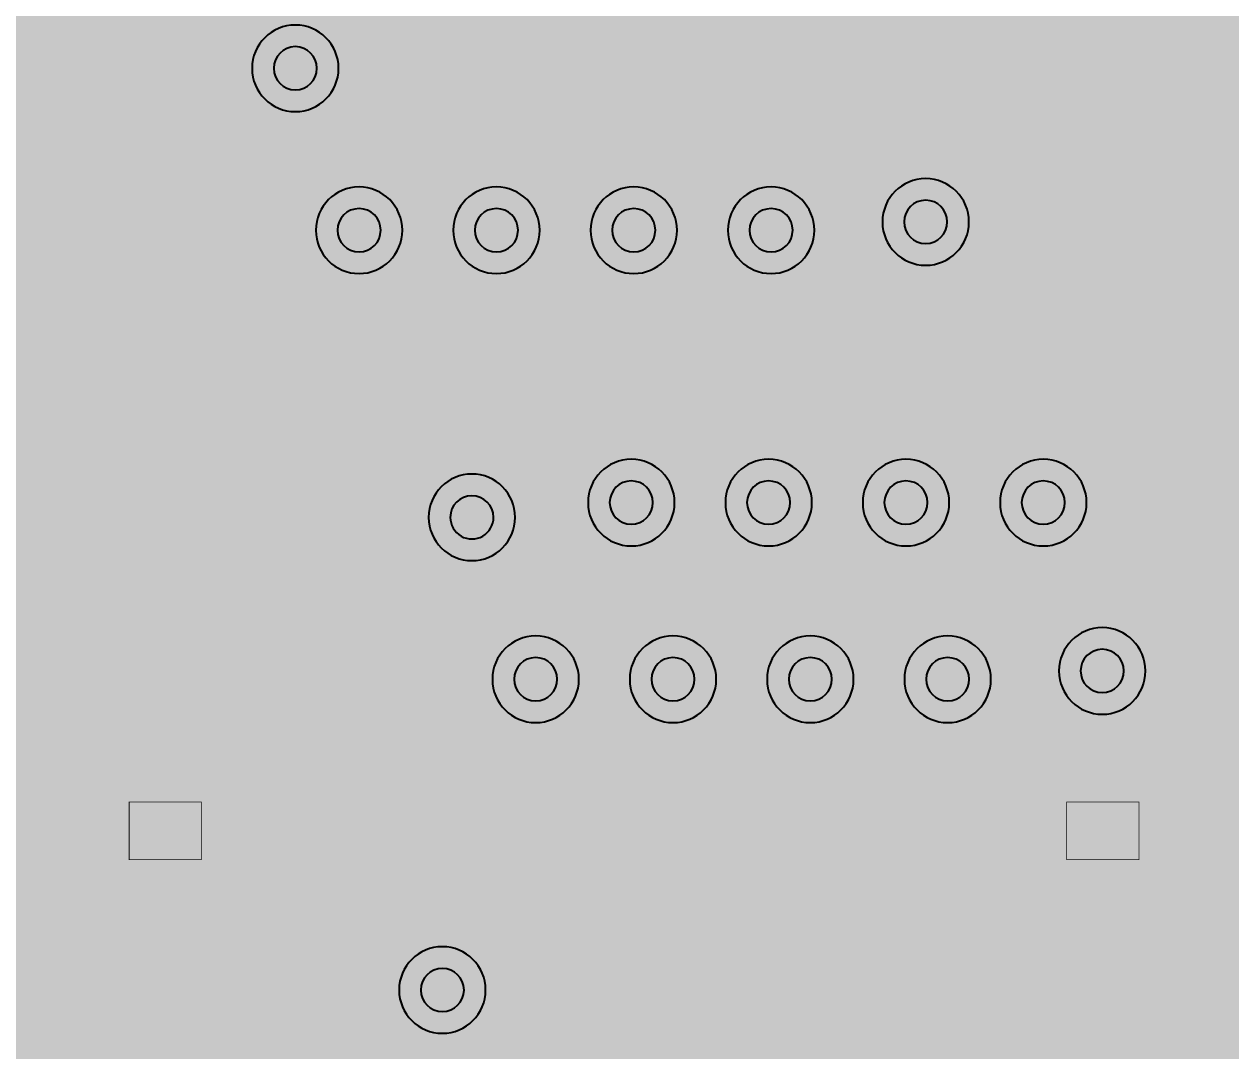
# Model space of a CAD drawing. Header units: millimetres. Extents: x -2 to 135, y -2 to 106.
# Drawn here: x 43.79 to 52.16, y 15.55 to 22.66 of the extents above; entities that cross this region are included whole.
import ezdxf

# ---------------------------------------------------------------- set-up
doc = ezdxf.new("R2010")
doc.units = ezdxf.units.MM
doc.header["$MEASUREMENT"] = 0
for name, color, linetype, true_color in [('Bottom-Layer', 7, 'Continuous', 0x0000ff), ('Hole-Layer', 7, 'Continuous', 0x222222), ('Multi-Layer', 7, 'Continuous', 0xc0c0c0), ('Pin-Soldering-Layer', 7, 'Continuous', 0xcc9999), ('Top-Layer', 7, 'Continuous', 0xff0000), ('Top-Paste-Mask-Layer', 7, 'Continuous', 0x808080), ('Top-Silkscreen-Layer', 7, 'Continuous', 0xffcc00), ('Top-Solder-Mask-Layer', 7, 'Continuous', 0x800080)]:
    doc.layers.add(name, color=color, linetype=linetype, true_color=true_color)

msp = doc.modelspace()

# ---------------------------------------------------------------- hatches: boundary and pattern name
at = {"layer": 'Bottom-Layer'}
msp.add_hatch(color=256, dxfattribs=at).paths.add_polyline_path([(126.42372614469423, 0.3581407162812411), (41.67626920916513, 0.3581407162812411), (42.320224639126536, 1.1289976696235158), (42.800751298132184, 2.011036879793835), (43.099240390205125, 2.970100642119519), (43.204132676099164, 3.969048411851702), (43.11136611448683, 4.969195102762342), (42.82453316790111, 5.931809199400163), (42.35474168162466, 6.8196126673564095), (41.72018472310947, 7.598224576264101), (40.94543604025358, 8.237492530025236), (40.060498422501496, 8.712660343518564), (39.099641817778604, 9.00532674653283), (38.10007620015233, 9.104157988315876), (37.100510582526056, 9.00532674653283), (36.13965397780322, 8.712660343518564), (35.25471636005108, 8.237492530025236), (34.47996767719519, 7.598224576264101), (33.84541071868, 6.8196126673564095), (33.37561923240355, 5.931809199400163), (33.08878628581783, 4.969195102762342), (32.99601972420555, 3.969048411851702), (33.100912010099535, 2.970100642119519), (33.399401102172476, 2.011036879793835), (33.87992776117812, 1.1289976696235158), (34.52388319113953, 0.3581407162812411), (0.3581407162813548, 0.3581407162812411), (0.3581407162814685, 99.54205994411984), (34.523883191139475, 99.54205994411984), (33.87992776117807, 98.77120299077757), (33.399401102172476, 97.8891637806073), (33.100912010099535, 96.93010001828162), (32.99601972420555, 95.93115224854944), (33.08878628581783, 94.9310055576388), (33.37561923240355, 93.96839146100098), (33.84541071868, 93.08058799304479), (34.47996767719519, 92.3019760841371), (35.25471636005108, 91.6627081303759), (36.13965397780328, 91.18754031688258), (37.10051058252611, 90.89487391386831), (38.10007620015233, 90.79604267208532), (39.09964181777855, 90.89487391386831), (40.060498422501496, 91.18754031688258), (40.94543604025358, 91.66270813037596), (41.72018472310947, 92.3019760841371), (42.35474168162466, 93.08058799304479), (42.82453316790111, 93.96839146100098), (43.11136611448683, 94.9310055576388), (43.204132676099164, 95.93115224854944), (43.099240390205125, 96.93010001828162), (42.800751298132184, 97.88916378060736), (42.32022463912665, 98.77120299077757), (41.676269209165184, 99.54205994411984), (126.42406861151034, 99.54205994411984), (125.77902509677824, 98.76960294362846), (125.29807985256474, 97.88559919613948), (124.99992936326396, 96.92441386581248), (124.89616406674241, 95.92341250879844), (124.99081778238059, 94.92150850759776), (125.28021089854161, 93.9576503345117), (125.7530934154696, 93.06930745099766), (126.391082282902, 92.29101370276476), (127.1693760311349, 91.65302483533242), (128.05771891464894, 91.18014231840442), (129.021577087735, 90.8907492022434), (130.02348108893568, 90.79609548660522), (131.02448244594973, 90.89986078312677), (131.98566777627673, 91.1980112724276), (132.8696715237657, 91.67895651664105), (133.6421285242571, 92.3240000313732), (133.6421285242571, 7.5758612670616685), (132.86969919672077, 8.220914353005355), (131.98572213675988, 8.701877040941156), (131.02456043944602, 9.000052729655977), (130.02357762050883, 9.103850349648724), (129.0216851736174, 9.00923494611618), (128.05782995267077, 8.7198845309141), (127.16948017951893, 8.247047106142475), (126.391168930974, 7.609103417317101), (125.75315172456101, 6.830852433350742), (125.28023038706311, 5.942547329085926), (124.99078892595969, 4.978719444908506), (124.89607888260417, 3.9768359399982387), (124.99978194781363, 2.975843320649858), (125.2978668424401, 2.0146534615069527), (125.77874602644721, 1.1306309730416046)])
at = {"layer": 'Pin-Soldering-Layer'}
for points in [[(44.52074676149351, 17.274333248666437), (45.02074676149357, 17.274333248666437), (45.02074676149357, 16.87433324866646), (44.52074676149351, 16.87433324866646)], [(51.52074676149357, 17.274333248666437), (51.02074676149351, 17.274333248666437), (51.02074676149351, 16.87433324866646), (51.52074676149357, 16.87433324866646)]]:
    msp.add_hatch(color=256, dxfattribs=at).paths.add_polyline_path(points)
at = {"layer": 'Top-Layer'}
for points in [[(126.42372614469423, 0.3581407162812411), (41.67626920916513, 0.3581407162812411), (42.320224639126536, 1.1289976696235158), (42.800751298132184, 2.011036879793835), (43.099240390205125, 2.970100642119519), (43.204132676099164, 3.969048411851702), (43.11136611448683, 4.969195102762342), (42.82453316790111, 5.931809199400163), (42.35474168162466, 6.8196126673564095), (41.72018472310947, 7.598224576264101), (40.94543604025358, 8.237492530025236), (40.060498422501496, 8.712660343518564), (39.099641817778604, 9.00532674653283), (38.10007620015233, 9.104157988315876), (37.100510582526056, 9.00532674653283), (36.13965397780322, 8.712660343518564), (35.25471636005108, 8.237492530025236), (34.47996767719519, 7.598224576264101), (33.84541071868, 6.8196126673564095), (33.37561923240355, 5.931809199400163), (33.08878628581783, 4.969195102762342), (32.99601972420555, 3.969048411851702), (33.100912010099535, 2.970100642119519), (33.399401102172476, 2.011036879793835), (33.87992776117812, 1.1289976696235158), (34.52388319113953, 0.3581407162812411), (0.3581407162813548, 0.3581407162812411), (0.3581407162814685, 99.54205994411984), (34.523883191139475, 99.54205994411984), (33.87992776117807, 98.77120299077757), (33.399401102172476, 97.8891637806073), (33.100912010099535, 96.93010001828162), (32.99601972420555, 95.93115224854944), (33.08878628581783, 94.9310055576388), (33.37561923240355, 93.96839146100098), (33.84541071868, 93.08058799304479), (34.47996767719519, 92.3019760841371), (35.25471636005108, 91.6627081303759), (36.13965397780328, 91.18754031688258), (37.10051058252611, 90.89487391386831), (38.10007620015233, 90.79604267208532), (39.09964181777855, 90.89487391386831), (40.060498422501496, 91.18754031688258), (40.94543604025358, 91.66270813037596), (41.72018472310947, 92.3019760841371), (42.35474168162466, 93.08058799304479), (42.82453316790111, 93.96839146100098), (43.11136611448683, 94.9310055576388), (43.204132676099164, 95.93115224854944), (43.099240390205125, 96.93010001828162), (42.800751298132184, 97.88916378060736), (42.32022463912665, 98.77120299077757), (41.676269209165184, 99.54205994411984), (126.42406861151034, 99.54205994411984), (125.77902509677824, 98.76960294362846), (125.29807985256474, 97.88559919613948), (124.99992936326396, 96.92441386581248), (124.89616406674241, 95.92341250879844), (124.99081778238059, 94.92150850759776), (125.28021089854161, 93.9576503345117), (125.7530934154696, 93.06930745099766), (126.391082282902, 92.29101370276476), (127.1693760311349, 91.65302483533242), (128.05771891464894, 91.18014231840442), (129.021577087735, 90.8907492022434), (130.02348108893568, 90.79609548660522), (131.02448244594973, 90.89986078312677), (131.98566777627673, 91.1980112724276), (132.8696715237657, 91.67895651664105), (133.6421285242571, 92.3240000313732), (133.6421285242571, 7.5758612670616685), (132.86969919672077, 8.220914353005355), (131.98572213675988, 8.701877040941156), (131.02456043944602, 9.000052729655977), (130.02357762050883, 9.103850349648724), (129.0216851736174, 9.00923494611618), (128.05782995267077, 8.7198845309141), (127.16948017951893, 8.247047106142475), (126.391168930974, 7.609103417317101), (125.75315172456101, 6.830852433350742), (125.28023038706311, 5.942547329085926), (124.99078892595969, 4.978719444908506), (124.89607888260417, 3.9768359399982387), (124.99978194781363, 2.975843320649858), (125.2978668424401, 2.0146534615069527), (125.77874602644721, 1.1306309730416046)], [(27.86994323743943, 4.218327479620029), (27.824011456635105, 4.176910713883842), (27.787925533744954, 4.150946808615572), (27.753848897327146, 4.131965208418023), (27.719825102345396, 4.117904810170728), (27.68357923497547, 4.107495220803457), (27.643061442021406, 4.100286778302575), (27.59682876242931, 4.096380623744153), (27.544132982733004, 4.096060791657692), (27.48478496091417, 4.099513691384914), (27.42125747056042, 4.106441602063512), (27.26721828064899, 4.131183603419686), (27.097136241804662, 4.163691618710004), (27.095355220939496, 4.16402735883247), (27.09357252385456, 4.164354081735667), (26.960624627403547, 4.188372505780933), (26.428554394256707, 4.21053283522491), (25.91432915132134, 4.072105190839977), (25.465287863046342, 3.78583305697731), (25.122768736518765, 3.3780703059016446), (24.918303675270295, 2.886355091645896), (24.87071548972989, 2.3559541321831716), (24.98438509167579, 1.835695509193215), (25.24884819270642, 1.3734736129190992), (25.639758634188468, 1.0118400415485098), (26.12112966567298, 0.7840863516781837), (26.64864684235323, 0.7111792771977434), (27.173747560163747, 0.7998305566970316), (27.648091671369457, 1.0418790587920626), (28.02801162108949, 1.4150420861764132), (28.278532430478776, 1.8849666942412568), (28.37659145169505, 2.4083921823101377), (28.399505072691227, 2.639678226249032), (28.420005208303678, 2.780252864480758), (28.43142982770047, 2.8359287732450866), (28.444462895624724, 2.885281984395249), (28.457654378064603, 2.923661715999174), (28.469277207332652, 2.9493161450025696), (28.47661748697601, 2.9613895645613297), (28.487617171706518, 2.9744983600567707), (36.215650983732246, 10.702532172082556), (36.493967194863615, 10.922189537270356), (36.815706348256185, 11.071163322326584), (37.4435763271527, 11.071163322326584), (37.62264668529343, 11.119145080178725), (37.75373528558197, 11.250233680467261), (37.80171704343417, 11.429304038607995), (37.80171704343417, 11.546949811016702), (38.050368073082666, 11.71289819638082), (38.34357632715279, 11.77116586233177), (38.713469646939245, 11.771165862331657), (38.96532919522508, 11.821263841328403), (39.17884541039683, 11.96393081515555), (39.74825241505977, 12.533337819818428), (39.839262452476135, 12.59467561637041), (39.93551086107561, 12.647414558703986), (40.030924176096846, 12.59622978376052), (40.12147852894549, 12.536870782340998), (42.27085486900381, 10.38749444228273), (42.484371084175564, 10.24482746845564), (42.736230632461286, 10.19472948945895), (45.92195326390657, 10.19472948945895), (46.173812812192466, 10.24482746845564), (46.387329027364274, 10.3874944422829), (46.72827136924883, 10.72843678416757), (46.87093834307592, 10.941952999339264), (46.92103632207261, 11.193812547625043), (46.94560525370815, 11.385860941927263), (47.01772953600732, 11.565539282465522), (47.330635143835366, 11.684360860959316), (47.662895605791164, 11.72475234950457), (48.42099060198126, 11.72475234950457), (48.75006096012203, 11.812926486221443), (48.990957181545866, 12.053822707645338), (49.07913131826274, 12.38289306578605), (48.990957181545866, 12.711963423926761), (48.75006096012203, 12.952859645350657), (48.42099060198126, 13.04103378206753), (47.662895605791164, 13.041033782067416), (47.29171404955281, 13.091631399726907), (46.94761805441021, 13.23973208416561), (46.858754291441585, 13.277979504371672), (46.76289560579124, 13.291046482092838), (45.76289560579124, 13.291046482092895), (45.62089634303294, 13.26169290368972), (45.50217388909897, 13.178443866933492), (45.48478709815447, 13.505469545857977), (45.47898907797827, 13.83290576581146), (45.47898907797821, 13.86566409655427), (45.75540205150338, 14.04257133589789), (45.92237849026503, 14.325094206058338), (45.94405651957936, 14.652554686590292), (45.8157803043091, 14.954623413639524), (45.56509999219418, 15.166424462700036), (45.245854711709455, 15.242468884937693), (44.39584201168407, 15.242468884937693), (44.076596731199345, 15.166424462700036), (43.82591641908442, 14.954623413639524), (43.69764020381416, 14.652554686590292), (43.71931823312843, 14.325094206058338), (43.88629467189014, 14.04257133589789), (44.16270764541531, 13.86566409655427), (44.16270764541531, 13.832905765811404), (44.095320842626165, 13.480950108667173), (43.90269219129607, 13.17877802446236), (43.8302873098188, 13.06519817124979), (43.80495808991617, 12.932905765811483), (43.80495808991623, 11.832880365760616), (43.85936296544736, 11.643119169246972), (44.00604838803247, 11.511010922021853), (43.00884144309498, 11.511010922021853), (41.072142437448804, 13.447709927667972), (40.884905818056325, 13.764919123123661), (40.81977901955804, 14.12746253492503), (40.776581016148214, 14.297978986529131), (40.65740786796391, 14.427360934721776), (40.776581016148214, 14.556742882914477), (40.81977901955804, 14.727259334518635), (40.81977901955804, 15.727259334518578), (40.7717972617059, 15.906329692659313), (40.640708661417364, 16.037418292947905), (40.46163830327663, 16.085400050800047), (40.085936335884696, 16.14592726858882), (39.74825241505971, 16.321384049625237), (38.97494396259407, 17.09469250209088), (38.76142774742226, 17.237359475918083), (38.509568199136424, 17.287457454914886), (38.34357632715273, 17.287457454914886), (38.050368073082666, 17.34572512086578), (37.80171704343417, 17.511673506229897), (37.80171704343417, 17.629319278638604), (37.75373528558197, 17.80838963677934), (37.62264668529343, 17.939478237067874), (37.4435763271527, 17.987459994920016), (37.32593055474405, 17.987459994920016), (37.15998216937993, 18.236111024568515), (37.10171450342892, 18.52931927863864), (37.10171450342904, 18.97031323834898), (37.20812898585859, 18.910160092679234), (37.32857505715009, 18.889298958597863), (38.578587757175455, 18.889298958597806), (38.598453829735206, 18.889850368803707), (38.61825872882514, 18.89150290146722), (38.77742203232691, 18.907584777550767), (38.936882794730934, 18.920385135886875), (39.14383054461382, 18.840673831035758), (39.319315144587335, 18.70507730278075), (39.445798606851326, 18.507267348663902), (39.66761747523498, 18.430304800609576), (40.767642875285844, 18.430304800609576), (40.845334504832294, 18.438833183932047), (40.91932600218149, 18.464012162141955), (41.245948836895934, 18.579244417242876), (41.58877608924519, 18.62854374603353), (41.87325410963433, 18.552572099670613), (42.108133992607804, 18.37500274502304), (42.24019103549824, 18.21787523316658), (42.43683515367036, 18.1590601981203), (43.43683515367036, 18.1590601981203), (43.60510729274722, 18.201053385755586), (43.73391849823685, 18.317185267414402), (43.84068214047534, 17.980762709103203), (43.87844608864606, 17.629831808122447), (43.87601141570781, 17.564822877568247), (43.87491854503668, 17.55402274818846), (43.72612221481842, 17.304255987485192), (43.69019005755041, 17.0157552722128), (43.77317510426769, 16.737120628530533), (43.961097925361344, 16.515290071684035), (44.001302885977225, 16.480722663660345), (44.046170839066974, 16.45247002942665), (44.09192533901836, 16.42819024427041), (44.13141517832895, 16.4102104419257), (44.17278952594512, 16.397138178905323), (44.23288408346332, 16.38208690937404), (44.264023217068825, 16.375741297110494), (44.2956022759426, 16.37218103344759), (44.31415818987216, 16.3709194107945), (44.354931774196075, 16.367375239641717), (44.39584201168407, 16.36619253238507), (45.245854711709455, 16.36619253238507), (45.59793545776654, 16.459920991048307), (45.8568144293904, 16.716294846498727), (45.95396195039439, 17.06744756949871), (45.863661416162245, 17.42042304913565), (45.60981691720997, 17.68178265974757), (45.259625418999235, 17.78234005772714), (45.22355425340021, 17.78470511060965), (45.21806519821723, 17.801288026774046), (45.21016006692997, 17.836523997140205), (45.20923937824449, 17.842837771938946), (45.26490496200478, 18.11005915527346), (45.361065308012996, 18.365517787506064), (45.38624428622285, 18.439509284855262), (45.394772669545375, 18.517200914401712), (45.394772669545375, 19.61722631445258), (45.34679091169323, 19.796296672593314), (45.2157023114047, 19.92738527288185), (45.03663195326391, 19.97536703073405), (44.036631953263964, 19.97536703073405), (43.866115501659806, 19.93216902732422), (43.736733553467104, 19.812995879140033), (43.60735160527446, 19.932169027324164), (43.43683515367036, 19.97536703073405), (42.43683515367036, 19.97536703073405), (42.425388143615635, 19.97518404745938), (42.41395283070278, 19.974635284617193), (42.0237269294401, 19.955223176489767), (41.633106647961654, 19.946923799655565), (41.26751787520209, 19.992488889671563), (40.919326002181435, 20.11287887164002), (40.84533450483224, 20.138057849849872), (40.767642875285844, 20.1465862331724), (40.27138560023832, 20.146586233172457), (40.09802119780221, 20.227743138159497), (39.908636017272045, 20.255580391160777), (39.47858775717543, 20.25558039116072), (39.047759920302155, 20.267538611160887), (38.61825872882508, 20.30337644829126), (38.598453829735206, 20.305028980954887), (38.578587757175455, 20.305580391160674), (37.32857505715009, 20.305580391160788), (37.19711168466938, 20.280579516919545), (37.084002546115755, 20.209067386532638), (37.045288501243704, 20.32403365968929), (36.98613150863042, 20.429941503869202), (36.94911352770987, 20.662369886619445), (36.93672847345698, 20.897401574803098), (36.88874671560478, 21.07647193294389), (36.75765811531625, 21.207560533232424), (36.57858775717551, 21.255542291084566), (35.32857505715009, 21.255542291084566), (35.14950469900941, 21.207560533232424), (35.01841609872082, 21.07647193294389), (34.97043434086868, 20.897401574803098), (34.97043434086868, 20.19740157480311), (35.01841609872082, 20.018331216662318), (35.149504699009356, 19.887242616373783), (35.32857505715009, 19.83926085852164), (35.563960542482846, 19.810433672878048), (35.785433070866134, 19.725656007724183), (35.785433070866134, 18.529319278638525), (35.72716540491518, 18.236111024568515), (35.56121701955118, 17.987459994920016), (35.44357124714247, 17.987459994920016), (35.264500889001795, 17.939478237067817), (35.13341228871326, 17.80838963677928), (35.08543053086106, 17.629319278638604), (35.085430530861004, 16.689974370408095), (35.025879508584865, 16.311439594263675), (34.852979494557985, 15.969473972958895), (34.007772730133354, 15.124267208534377), (28.539398553747958, 15.124267208534377), (28.466805409015876, 15.127415980924638), (28.417863994437425, 15.134422348162275), (28.382444866933042, 15.143676276621761), (28.356221540870536, 15.154127556009087), (28.334186516981163, 15.166328397568918), (28.311926819800647, 15.182398603147817), (28.286580734423808, 15.205052981427741), (28.259084982193713, 15.234062142628432), (28.180234936589386, 15.33135281178187), (28.087957514681932, 15.452368392626283), (28.083368079582613, 15.458258743193085), (28.07865683538796, 15.46405212929011), (27.967412443736066, 15.597971967912713), (27.959996547654043, 15.606616064320576), (27.952309543945262, 15.615019985511879), (27.887282763677888, 15.683880118749585), (27.880425086595267, 15.69094494074426), (27.873375797578717, 15.697818583821117), (27.86320785889984, 15.707464098253638), (27.383637922882826, 16.047594849008135), (26.818646727683074, 16.21026383955916), (26.2316337915845, 16.177217448030262), (25.688469764769422, 15.952163918588496), (25.250104867244545, 15.560357247182537), (24.96572946440284, 15.045763347686261), (24.86725425450851, 14.466126492253181), (24.965729464402727, 13.886489636819988), (25.250104867244374, 13.371895737323655), (25.68846976476914, 12.980089065917639), (26.23163379158416, 12.755035536475702), (26.818646727682676, 12.721989144946747), (27.383637922882542, 12.88465813549766), (27.863207858899614, 13.224788886252043), (27.873375797578603, 13.234434400684734), (27.880425086595153, 13.241308043761592), (27.887282763677774, 13.248372865756266), (27.952309543945148, 13.317232998993973), (27.95999654765393, 13.325636920185275), (27.967412443735952, 13.334281016593138), (28.07865683538779, 13.468200855215684), (28.083368079582385, 13.473994241312653), (28.087957514681648, 13.479884591879397), (28.180234936588704, 13.60090017272313), (28.259084982193315, 13.698190841877022), (28.28658073442398, 13.727200003078394), (28.311926819800533, 13.749854381358034), (28.33418651698105, 13.765924586937047), (28.35622154087025, 13.778125428496708), (28.38244486693287, 13.78857670788409), (28.417863994437198, 13.797830636343576), (28.466805409015706, 13.804837003581213), (28.539398553747844, 13.807985775971474), (34.28038354076705, 13.807985775971474), (34.53224308905277, 13.858083754968163), (34.74575930422452, 14.000750728795254), (35.783731021473386, 15.038722446044176), (36.12569664277811, 15.211622460070828), (36.50423141892236, 15.27117348234691), (37.4435763271527, 15.27117348234691), (37.62264668529343, 15.319155240199052), (37.75373528558197, 15.450243840487587), (37.80171704343417, 15.629314198628379), (37.80171704343417, 15.746959971036972), (38.004666485130485, 15.892221732077815), (38.24351368715418, 15.96461972370048), (38.76748818811939, 15.440645222735213), (38.94294496915563, 15.10296130191034), (39.00347218694435, 14.727259334518635), (39.046670190354234, 14.556742882914477), (39.16584333853842, 14.427360934721776), (39.04667019035418, 14.297978986529131), (39.00347218694429, 14.12746253492503), (38.94294496915552, 13.75176056753321), (38.767488188119216, 13.414076646708281), (38.440858836305495, 13.087447294894503), (38.34357632715279, 13.087447294894503), (38.050368073082666, 13.145714960845453), (37.80171704343417, 13.311663346209514), (37.80171704343417, 13.429309118618221), (37.75373528558197, 13.608379476759012), (37.62264668529343, 13.739468077047547), (37.4435763271527, 13.78744983489969), (35.44357124714247, 13.78744983489969), (35.264500889001795, 13.73946807704749), (35.13341228871326, 13.608379476758955), (35.08543053086106, 13.429309118618221), (35.08543053086106, 11.534958252857393), (34.869502238634766, 11.243234167638377), (34.62584941871711, 10.97423366089754)], [(44.036631953263964, 18.517200914401712), (44.036631953263964, 19.61722631445258), (45.03663195326391, 19.61722631445258), (45.03663195326391, 18.517200914401712)], [(56.186447436886226, 10.152200548392216), (56.36752131717583, 10.031210849697572), (56.581112522225055, 9.988724917449758), (59.54740978601416, 9.988724917449758), (59.87894205071166, 9.88895023341604), (60.21523973571283, 9.971245416582178), (60.46323665831625, 10.212836303183337), (60.55430276860551, 10.546865633731215), (60.46323665831625, 10.880894964279094), (60.21523973571283, 11.122485850880253), (59.87894205071166, 11.204781034046391), (59.54740978601416, 11.105006350012673), (56.812301976621484, 11.105006350012673), (55.2927524615136, 12.624555865120499), (55.111678581224, 12.745545563815142), (54.898087376174715, 12.788031496062956), (50.896213584444695, 12.788031496062956), (49.33613665227335, 14.348108428234298), (49.33613665227335, 15.721756951496332), (50.130572233161956, 16.51619253238505), (50.18523773418667, 16.51619253238505), (50.26764144161325, 16.511402176090655), (50.341350300161764, 16.499571683844295), (50.404230360971724, 16.484195384193526), (50.59123403637881, 16.39633475157808), (50.79563881127763, 16.36619253238507), (51.64565151130307, 16.36619253238507), (51.99972186944376, 16.461065398912638), (52.258919361056826, 16.72026289052576), (52.35379222758445, 17.07433324866645), (52.258919361056826, 17.428403606807194), (51.99972186944376, 17.68760109842026), (51.64565151130307, 17.782473964947883), (50.79563881127763, 17.782473964947883), (50.59123403637881, 17.752331745754816), (50.404230360971724, 17.664471113139427), (50.34135030016182, 17.649094813488716), (50.26764144161325, 17.63726432124224), (50.18523773418667, 17.632473964947906), (49.899382778765585, 17.632473964947906), (49.685791573716244, 17.589988032700035), (49.504717693426585, 17.468998334005335), (48.38333085065295, 16.34761149123159), (48.26234115195831, 16.166537610941987), (48.219855219710496, 15.952946405892703), (48.219855219710496, 14.116918973837869), (48.26234115195831, 13.903327768788643), (48.38333085065295, 13.72225388849904), (50.27035904470927, 11.83522569444267), (50.451432924998926, 11.71423599574797), (50.665024130048266, 11.671750063500099), (54.666897921778286, 11.671750063500099)], [(45.245854711709455, 17.42433324866647), (45.45157955001184, 17.357489196697657), (45.57872449241279, 17.182489196697702), (45.57872449241279, 16.966177300635252), (45.45157955001184, 16.79117730063524), (45.245854711709455, 16.724333248666426), (44.39584201168407, 16.724333248666426), (44.19011717338168, 16.79117730063524), (44.06297223098073, 16.966177300635252), (44.06297223098073, 17.182489196697702), (44.19011717338168, 17.357489196697657), (44.39584201168407, 17.42433324866647)], [(51.64565151130307, 17.42433324866647), (51.8513763496054, 17.357489196697657), (51.97852129200635, 17.182489196697702), (51.97852129200635, 16.966177300635252), (51.8513763496054, 16.79117730063524), (51.64565151130307, 16.724333248666426), (50.79563881127763, 16.724333248666426), (50.58991397297524, 16.79117730063524), (50.46276903057429, 16.966177300635252), (50.46276903057429, 17.182489196697702), (50.58991397297524, 17.357489196697657), (50.79563881127763, 17.42433324866647)]]:
    msp.add_hatch(color=256, dxfattribs=at).paths.add_polyline_path(points)
at = {"layer": 'Top-Paste-Mask-Layer'}
for points in [[(44.036631953263964, 18.517200914401712), (44.036631953263964, 19.61722631445258), (45.03663195326391, 19.61722631445258), (45.03663195326391, 18.517200914401712)], [(45.245854711709455, 17.42433324866647), (45.45157955001184, 17.357489196697657), (45.57872449241279, 17.182489196697702), (45.57872449241279, 16.966177300635252), (45.45157955001184, 16.79117730063524), (45.245854711709455, 16.724333248666426), (44.39584201168407, 16.724333248666426), (44.19011717338168, 16.79117730063524), (44.06297223098073, 16.966177300635252), (44.06297223098073, 17.182489196697702), (44.19011717338168, 17.357489196697657), (44.39584201168407, 17.42433324866647)], [(51.64565151130307, 17.42433324866647), (51.8513763496054, 17.357489196697657), (51.97852129200635, 17.182489196697702), (51.97852129200635, 16.966177300635252), (51.8513763496054, 16.79117730063524), (51.64565151130307, 16.724333248666426), (50.79563881127763, 16.724333248666426), (50.58991397297524, 16.79117730063524), (50.46276903057429, 16.966177300635252), (50.46276903057429, 17.182489196697702), (50.58991397297524, 17.357489196697657), (50.79563881127763, 17.42433324866647)]]:
    msp.add_hatch(color=256, dxfattribs=at).paths.add_polyline_path(points)
at = {"layer": 'Top-Solder-Mask-Layer'}
for points in [[(43.98563119126243, 18.466200152400233), (43.98563119126243, 19.66822707645406), (45.0876327152655, 19.66822707645406), (45.0876327152655, 18.466200152400233)], [(45.245854711709455, 17.47533401066795), (45.48155704577198, 17.398749679882997), (45.627229099450346, 17.198249298882217), (45.627229099450346, 16.95041719845068), (45.48155704577198, 16.7499168174499), (45.245854711709455, 16.673332486664947), (44.39584201168407, 16.673332486664947), (44.160139677621544, 16.7499168174499), (44.014467623943176, 16.95041719845068), (44.014467623943176, 17.198249298882217), (44.160139677621544, 17.398749679882997), (44.39584201168407, 17.47533401066795)], [(51.64565151130307, 17.47533401066795), (51.881353845365595, 17.398749679882997), (52.02702589904396, 17.198249298882217), (52.02702589904396, 16.95041719845068), (51.881353845365595, 16.7499168174499), (51.64565151130307, 16.673332486664947), (50.79563881127763, 16.673332486664947), (50.5599364772151, 16.7499168174499), (50.414264423536736, 16.95041719845068), (50.414264423536736, 17.198249298882217), (50.5599364772151, 17.398749679882997), (50.79563881127763, 17.47533401066795)]]:
    msp.add_hatch(color=256, dxfattribs=at).paths.add_polyline_path(points)

# ---------------------------------------------------------------- linework, layer by layer
at = {"layer": 'Hole-Layer'}
for points in [[(45.52271272542549, 22.357020574061835, 1), (45.82271272542545, 22.35702057403404), (45.82271272542545, 22.35702057402034, 1), (45.52271272542549, 22.357020574048136)], [(49.892565405130824, 21.292621285263237, 1), (50.19256540513078, 21.29262128523544), (50.19256540513078, 21.292621285221742, 1), (49.892565405130824, 21.29262128524954)], [(45.96471932943871, 21.23500381002833, 1), (46.26471932943866, 21.235003810000535), (46.26471932943866, 21.235003809986893, 1), (45.96471932943871, 21.235003810014632)], [(46.91673355346717, 21.23500381002833, 1), (47.21673355346712, 21.235003810000535), (47.21673355346712, 21.235003809986893, 1), (46.91673355346717, 21.235003810014632)], [(47.86874777749557, 21.23500381002833, 1), (48.168747777495525, 21.235003810000535), (48.168747777495525, 21.235003809986893, 1), (47.86874777749557, 21.235003810014632)], [(48.82076200152403, 21.23500381002833, 1), (49.120762001523985, 21.235003810000535), (49.120762001523985, 21.235003809986893, 1), (48.82076200152403, 21.235003810014632)], [(47.851747523495135, 19.347975615971905, 1), (48.15174752349509, 19.347975615944108), (48.15174752349509, 19.34797561593041, 1), (47.851747523495135, 19.347975615958205)], [(48.80376174752348, 19.347975615971905, 1), (49.103761747523436, 19.347975615944108), (49.103761747523436, 19.34797561593041, 1), (48.80376174752348, 19.347975615958205)], [(49.75577597155194, 19.347975615971905, 1), (50.055775971551896, 19.347975615944108), (50.055775971551896, 19.34797561593041, 1), (49.75577597155194, 19.347975615958205)], [(50.70779019558046, 19.347975615971905, 1), (51.00779019558041, 19.347975615944108), (51.00779019558041, 19.34797561593041, 1), (50.70779019558046, 19.347975615958205)], [(46.74673101346201, 19.245974091968833, 1), (47.046731013461965, 19.245974091941093), (47.046731013461965, 19.245974091927394, 1), (46.74673101346201, 19.24597409195519)], [(51.1165836931674, 18.18157480317035, 1), (51.416583693167354, 18.181574803142553), (51.416583693167354, 18.181574803128854, 1), (51.1165836931674, 18.18157480315665)], [(47.188737617475226, 18.12395732793533, 1), (47.48873761747518, 18.123957327907533), (47.48873761747518, 18.123957327893834, 1), (47.188737617475226, 18.12395732792163)], [(48.140751841503686, 18.12395732793533, 1), (48.44075184150364, 18.123957327907533), (48.44075184150364, 18.123957327893834, 1), (48.140751841503686, 18.12395732792163)], [(49.092766065532146, 18.12395732793533, 1), (49.3927660655321, 18.123957327907533), (49.3927660655321, 18.123957327893834, 1), (49.092766065532146, 18.12395732792163)], [(50.044780289560606, 18.12395732793533, 1), (50.34478028956056, 18.123957327907533), (50.34478028956056, 18.123957327893834, 1), (50.044780289560606, 18.12395732792163)], [(46.54202946405894, 15.971023622067946, 1), (46.842029464058896, 15.97102362204015), (46.842029464058896, 15.97102362202645, 1), (46.54202946405894, 15.971023622054247)]]:
    msp.add_lwpolyline(points, format="xyb", dxfattribs=at)
at = {"layer": 'Multi-Layer'}
for points in [[(45.37271272542546, 22.357020574041087, 1), (45.97271272542548, 22.357020574041087, 1)], [(49.74256540513079, 21.29262128524249, 1), (50.34256540513081, 21.29262128524249, 1)], [(45.814719329438674, 21.235003810007584, 1), (46.4147193294387, 21.235003810007584, 1)], [(46.766733553467134, 21.235003810007584, 1), (47.36673355346716, 21.235003810007584, 1)], [(47.71874777749554, 21.235003810007584, 1), (48.31874777749556, 21.235003810007584, 1)], [(48.670762001524, 21.235003810007584, 1), (49.27076200152402, 21.235003810007584, 1)], [(47.7017475234951, 19.347975615951157, 1), (48.30174752349512, 19.347975615951157, 1)], [(48.65376174752345, 19.347975615951157, 1), (49.25376174752347, 19.347975615951157, 1)], [(49.60577597155191, 19.347975615951157, 1), (50.20577597155193, 19.347975615951157, 1)], [(50.557790195580424, 19.347975615951157, 1), (51.157790195580446, 19.347975615951157, 1)], [(46.59673101346198, 19.245974091948142, 1), (47.196731013462, 19.245974091948142, 1)], [(47.03873761747519, 18.12395732791458, 1), (47.638737617475215, 18.12395732791458, 1)], [(47.99075184150365, 18.12395732791458, 1), (48.590751841503675, 18.12395732791458, 1)], [(48.94276606553211, 18.12395732791458, 1), (49.542766065532135, 18.12395732791458, 1)], [(49.89478028956057, 18.12395732791458, 1), (50.494780289560595, 18.12395732791458, 1)], [(50.966583693167365, 18.1815748031496, 1), (51.56658369316739, 18.1815748031496, 1)], [(46.39202946405891, 15.971023622047198, 1), (46.99202946405893, 15.971023622047198, 1)]]:
    msp.add_lwpolyline(points, format="xyb", close=True, dxfattribs=at)
at = {"layer": 'Pin-Soldering-Layer', "const_width": 0.005080010160020321}
for points in [[(44.52074676149351, 17.274333248666437), (45.02074676149357, 17.274333248666437), (45.02074676149357, 16.87433324866646), (44.52074676149351, 16.87433324866646)], [(51.52074676149357, 17.274333248666437), (51.02074676149351, 17.274333248666437), (51.02074676149351, 16.87433324866646), (51.52074676149357, 16.87433324866646)]]:
    msp.add_lwpolyline(points, close=True, dxfattribs=at)
at = {"layer": 'Top-Layer'}
for points, const_width in [([(44.53663195326391, 19.067213614427146), (44.53663195326391, 17.358549657099275)], 0.6000000000000001), ([(44.53663195326391, 17.358549657099275), (44.82084836169673, 17.07433324866645)], 0.6000000000000001), ([(48.77799593599195, 15.952946405892703), (49.899382778765585, 17.07433324866645)], 0.4), ([(49.899382778765585, 17.07433324866645), (51.22064516129035, 17.07433324866645)], 0.4), ([(48.77799593599195, 14.116918973837869), (48.77799593599195, 15.952946405892703)], 0.4)]:
    msp.add_lwpolyline(points, dxfattribs=dict(at, const_width=const_width))
at = {"layer": 'Top-Silkscreen-Layer', "const_width": 0.25400050800101603}
msp.add_lwpolyline([(101.69246888493785, 24.617348234696465, -0.414), (97.79870459740926, 20.723583947167867), (48.097980695961326, 20.723583947167867, -0.102), (48.047698755397505, 20.73392684785364), (48.047698755397505, 20.733929387858723, -0.374), (44.4460121920244, 24.361435102870132), (44.44600965201926, 24.361435102870132, -0.092), (44.43759207518417, 24.406972313944607), (44.43759207518417, 95.08473710947413, -0.414), (48.33135636271277, 98.97850139700273, -0.02), (48.35198120396234, 98.97850139700273), (98.08528067056136, 98.97850139700273, -0.125), (98.1462560325121, 98.96295910591812, -0.369), (101.68377698755393, 95.3447574295148), (101.68377952755907, 95.3447574295148, -0.093), (101.6924688849378, 95.29851409702815), (101.6924688849378, 24.617348234696465)], format="xyb", dxfattribs=at)
at = {"layer": 'Top-Silkscreen-Layer'}
for points, const_width in [([(45.28667005334012, 19.867239014477946), (44.036631953263964, 19.867239014477946)], 0.25400050800101603), ([(45.28667005334012, 19.867239014477946), (44.036631953263964, 19.867239014477946)], 0.25400050800101603), ([(45.28667005334012, 18.267188214376347), (45.28667005334012, 19.867239014477946)], 0.25400050800101603), ([(45.28667005334012, 18.267188214376347), (45.28667005334012, 19.867239014477946)], 0.25400050800101603), ([(45.28667005334012, 18.267188214376347), (44.036631953263964, 18.267188214376347)], 0.25400050800101603), ([(45.28667005334012, 18.267188214376347), (44.036631953263964, 18.267188214376347)], 0.25400050800101603), ([(46.12552197104401, 13.778143256286455), (46.1255473710948, 17.83051816103631)], 0.15240030480060962), ([(46.12552197104401, 13.778143256286455), (46.1255473710948, 17.83051816103631)], 0.15240030480060962), ([(46.1255473710948, 17.83051816103631), (49.915946151892285, 17.83051816103631)], 0.15240030480060962), ([(46.1255473710948, 17.83051816103631), (49.915946151892285, 17.83051816103631)], 0.15240030480060962), ([(49.915946151892285, 17.83051816103631), (49.91597155194307, 13.778143256286455)], 0.15240030480060962), ([(49.915946151892285, 17.83051816103631), (49.91597155194307, 13.778143256286455)], 0.15240030480060962)]:
    msp.add_lwpolyline(points, dxfattribs=dict(at, const_width=const_width))

doc.saveas('drawing.dxf')
